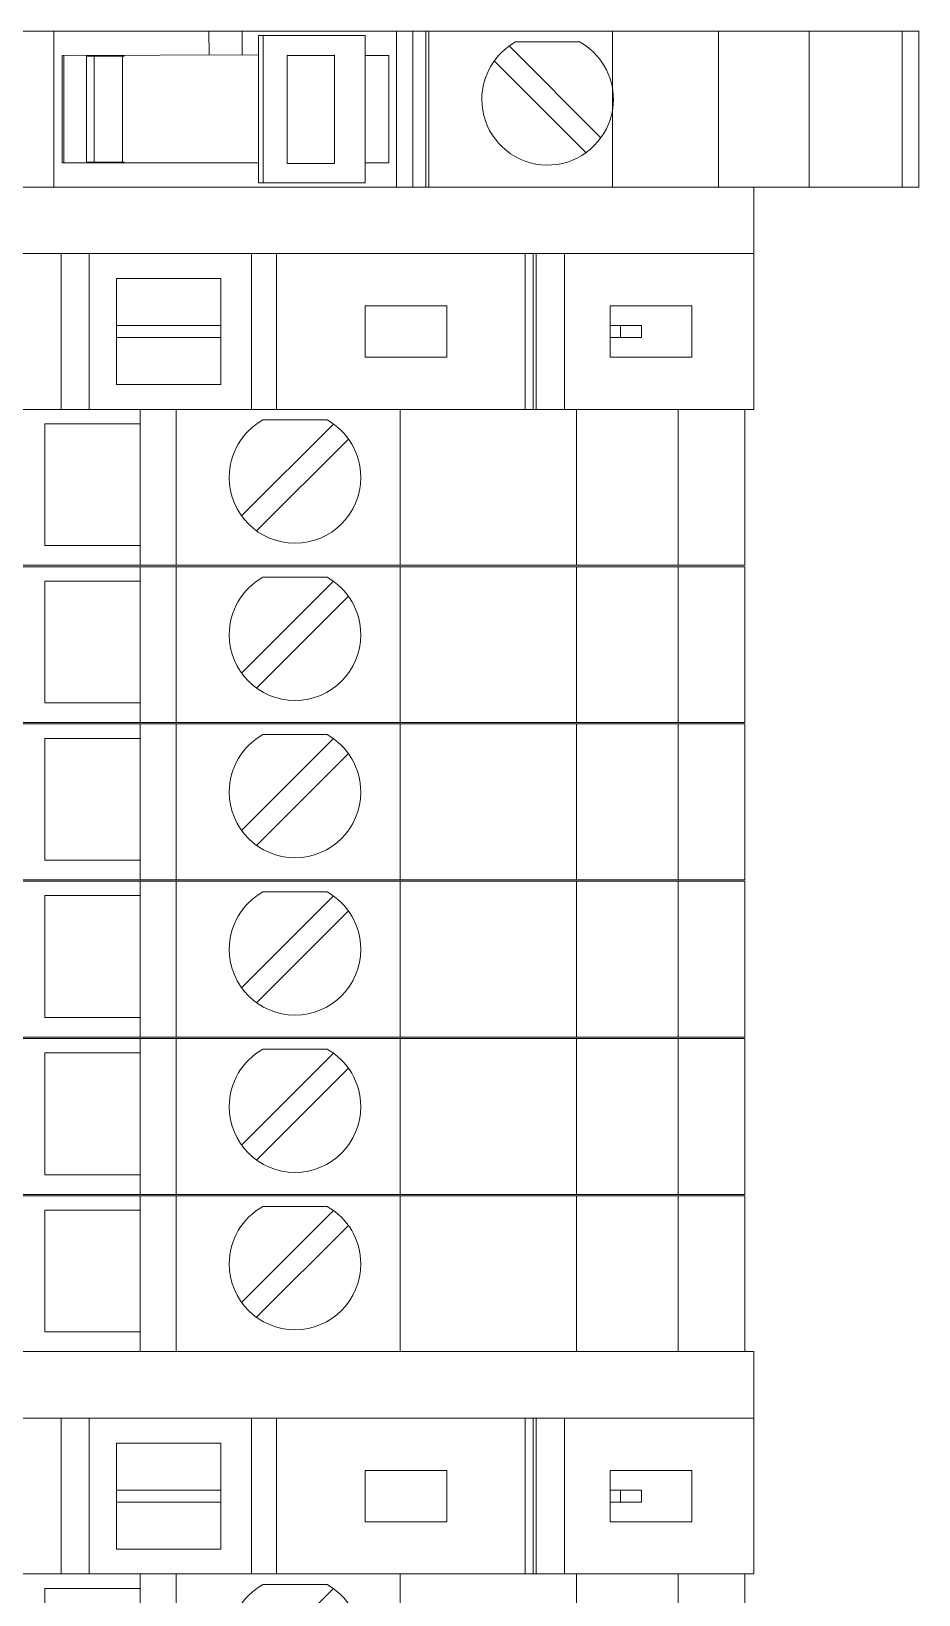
# Model space of a CAD drawing. Header units: millimetres. Extents: x 4962 to 7449, y 754 to 2938.
# Drawn here: x 5347.2 to 5376.5, y 2240.7 to 2292.3 of the extents above; entities that cross this region are included whole.
import ezdxf

# ---------------------------------------------------------------- set-up
doc = ezdxf.new("R2010")
doc.units = ezdxf.units.MM
doc.layers.add('000-PI-Oprema', color=30, linetype='Continuous', lineweight=5)
doc.layers.add('000-PI-ORMAR', color=2, linetype='Continuous')

msp = doc.modelspace()

# ---------------------------------------------------------------- linework, layer by layer
at = {"color": 0, "linetype": 'ByBlock', "lineweight": 0, "ltscale": 0.25}
for points in [[(5322.492, 2287.193), (5322.492, 2279.843), (5371.092, 2279.843), (5371.092, 2287.193), (5322.492, 2287.193)], [(5322.492, 2248.693), (5322.492, 2241.343), (5371.092, 2241.343), (5371.092, 2248.693), (5322.492, 2248.693)]]:
    msp.add_lwpolyline(points, dxfattribs=at)
at = {"layer": '000-PI-Oprema', "color": 0, "linetype": 'ByBlock', "lineweight": 0}
for p, q in [((5346.746, 2292.343), (5347.946, 2292.343)), ((5347.946, 2292.343), (5353.071, 2292.343)), ((5347.946, 2292.343), (5347.946, 2287.193)), ((5352.546, 2292.343), (5352.546, 2292.343)), ((5354.167, 2292.343), (5353.071, 2292.343)), ((5353.071, 2292.343), (5353.071, 2292.343)), ((5353.071, 2292.343), (5353.074, 2291.562)), ((5354.171, 2292.343), (5354.167, 2292.343)), ((5354.171, 2292.343), (5376.546, 2292.343)), ((5354.171, 2292.343), (5354.171, 2292.343)), ((5354.171, 2291.566), (5354.171, 2292.343)), ((5357.596, 2292.343), (5357.596, 2292.343)), ((5359.277, 2287.193), (5359.277, 2292.343)), ((5359.819, 2292.343), (5359.819, 2287.193)), ((5360.246, 2292.343), (5360.246, 2292.343)), ((5360.246, 2292.343), (5360.246, 2287.193)), ((5360.346, 2287.193), (5360.346, 2292.343)), ((5366.422, 2287.193), (5366.422, 2292.343)), ((5369.922, 2287.193), (5369.922, 2292.343)), ((5372.922, 2287.193), (5372.922, 2292.343)), ((5375.999, 2292.343), (5375.999, 2287.193)), ((5376.546, 2287.193), (5376.546, 2292.343)), ((5354.705, 2292.203), (5354.863, 2292.203)), ((5354.705, 2292.203), (5354.705, 2291.518)), ((5354.863, 2292.203), (5354.863, 2287.333)), ((5354.863, 2292.203), (5358.234, 2292.203)), ((5358.234, 2287.333), (5358.234, 2292.203)), ((5358.234, 2292.203), (5358.234, 2292.203)), ((5363.001, 2291.859), (5363.001, 2291.859)), ((5363.001, 2291.859), (5366.037, 2288.823)), ((5363.213, 2291.993), (5363.213, 2291.993)), ((5363.213, 2291.993), (5365.33, 2291.993)), ((5365.33, 2291.993), (5365.33, 2291.993)), ((5348.221, 2291.543), (5354.705, 2291.568)), ((5348.221, 2291.543), (5348.221, 2291.543)), ((5348.221, 2287.993), (5348.221, 2291.543)), ((5348.271, 2291.543), (5348.271, 2287.993)), ((5349.021, 2291.518), (5349.271, 2291.518)), ((5349.021, 2291.518), (5349.021, 2291.518)), ((5349.021, 2288.018), (5349.021, 2291.518)), ((5349.271, 2287.993), (5349.271, 2291.543)), ((5349.271, 2291.518), (5350.271, 2291.518)), ((5350.208, 2288.018), (5350.208, 2291.518)), ((5350.271, 2291.543), (5350.271, 2291.518)), ((5354.705, 2291.518), (5354.705, 2288.018)), ((5355.66, 2291.543), (5357.227, 2291.543)), ((5355.66, 2291.543), (5355.66, 2288.018)), ((5357.227, 2287.968), (5357.227, 2291.568)), ((5358.234, 2291.543), (5359.021, 2291.543)), ((5359.021, 2291.543), (5359.021, 2291.543)), ((5359.021, 2287.993), (5359.021, 2291.543)), ((5360.346, 2288.793), (5360.346, 2291.393)), ((5360.346, 2291.393), (5360.346, 2291.393)), ((5362.506, 2291.364), (5362.506, 2291.364)), ((5365.542, 2288.328), (5362.506, 2291.364)), ((5360.346, 2288.793), (5360.346, 2288.793)), ((5366.037, 2288.823), (5366.037, 2288.823)), ((5365.542, 2288.328), (5365.542, 2288.328)), ((5348.221, 2287.993), (5354.705, 2287.993)), ((5348.221, 2287.993), (5348.221, 2287.993)), ((5349.021, 2288.018), (5349.021, 2288.018)), ((5349.021, 2288.018), (5349.271, 2288.018)), ((5349.271, 2288.018), (5350.271, 2288.018)), ((5350.271, 2288.018), (5350.271, 2287.993)), ((5354.705, 2287.333), (5354.705, 2288.018)), ((5355.66, 2288.018), (5355.66, 2287.968)), ((5355.818, 2287.968), (5355.66, 2287.968)), ((5357.227, 2287.968), (5355.818, 2287.968)), ((5358.234, 2287.993), (5359.021, 2287.993)), ((5359.021, 2287.993), (5359.021, 2287.993)), ((5371.092, 2287.193), (5322.492, 2287.193)), ((5346.746, 2287.193), (5347.946, 2287.193)), ((5347.946, 2287.193), (5366.146, 2287.193)), ((5352.546, 2287.193), (5352.546, 2287.193)), ((5354.705, 2287.333), (5354.863, 2287.333)), ((5354.863, 2287.333), (5358.234, 2287.333)), ((5357.596, 2287.193), (5357.596, 2287.193)), ((5358.234, 2287.333), (5358.234, 2287.333)), ((5360.246, 2287.193), (5360.246, 2287.193)), ((5376.546, 2287.193), (5366.146, 2287.193)), ((5371.092, 2279.843), (5371.092, 2287.193)), ((5346.511, 2284.993), (5348.182, 2284.993)), ((5349.107, 2284.993), (5348.182, 2284.993)), ((5348.182, 2284.993), (5348.182, 2279.843)), ((5354.481, 2284.993), (5349.107, 2284.993)), ((5349.107, 2284.993), (5349.107, 2279.843)), ((5354.481, 2284.993), (5354.481, 2279.843)), ((5355.302, 2284.993), (5354.481, 2284.993)), ((5355.302, 2279.843), (5355.302, 2284.993)), ((5355.302, 2284.993), (5363.532, 2284.993)), ((5363.532, 2284.993), (5363.532, 2279.843)), ((5363.532, 2284.993), (5363.79, 2284.993)), ((5363.79, 2279.843), (5363.79, 2284.993)), ((5363.79, 2284.993), (5363.89, 2284.993)), ((5364.827, 2284.993), (5363.89, 2284.993)), ((5363.89, 2279.843), (5363.89, 2284.993)), ((5364.827, 2284.993), (5371.092, 2284.993)), ((5364.827, 2279.843), (5364.827, 2284.993)), ((5350.017, 2284.168), (5353.467, 2284.168)), ((5350.017, 2282.618), (5350.017, 2284.168)), ((5353.467, 2284.168), (5353.467, 2282.618)), ((5358.242, 2283.268), (5360.942, 2283.268)), ((5358.242, 2281.568), (5358.242, 2283.268)), ((5360.942, 2283.268), (5360.942, 2281.568)), ((5366.342, 2282.618), (5366.342, 2283.268)), ((5366.342, 2283.268), (5369.042, 2283.268)), ((5369.042, 2283.268), (5369.042, 2281.568)), ((5350.017, 2282.618), (5353.467, 2282.618)), ((5350.017, 2282.218), (5350.017, 2282.618)), ((5353.467, 2282.618), (5353.467, 2282.218)), ((5366.342, 2282.218), (5366.342, 2282.618)), ((5366.342, 2282.618), (5366.677, 2282.618)), ((5366.677, 2282.618), (5366.677, 2282.218)), ((5367.377, 2282.618), (5366.677, 2282.618)), ((5367.377, 2282.618), (5367.377, 2282.218)), ((5350.017, 2282.218), (5353.467, 2282.218)), ((5350.017, 2280.668), (5350.017, 2282.218)), ((5353.467, 2282.218), (5353.467, 2280.668)), ((5366.342, 2282.218), (5366.677, 2282.218)), ((5366.342, 2281.568), (5366.342, 2282.218)), ((5367.377, 2282.218), (5366.677, 2282.218)), ((5360.942, 2281.568), (5358.242, 2281.568)), ((5369.042, 2281.568), (5366.342, 2281.568)), ((5353.467, 2280.668), (5350.017, 2280.668)), ((5371.092, 2248.693), (5322.492, 2248.693)), ((5371.092, 2241.343), (5371.092, 2248.693)), ((5346.511, 2246.493), (5348.182, 2246.493)), ((5349.107, 2246.493), (5348.182, 2246.493)), ((5348.182, 2246.493), (5348.182, 2241.343)), ((5354.481, 2246.493), (5349.107, 2246.493)), ((5349.107, 2246.493), (5349.107, 2241.343)), ((5354.481, 2246.493), (5354.481, 2241.343)), ((5355.302, 2246.493), (5354.481, 2246.493)), ((5355.302, 2241.343), (5355.302, 2246.493)), ((5355.302, 2246.493), (5363.532, 2246.493)), ((5363.532, 2246.493), (5363.532, 2241.343)), ((5363.532, 2246.493), (5363.79, 2246.493)), ((5363.79, 2241.343), (5363.79, 2246.493)), ((5363.79, 2246.493), (5363.89, 2246.493)), ((5364.827, 2246.493), (5363.89, 2246.493)), ((5363.89, 2241.343), (5363.89, 2246.493)), ((5364.827, 2246.493), (5371.092, 2246.493)), ((5364.827, 2241.343), (5364.827, 2246.493)), ((5350.017, 2245.668), (5353.467, 2245.668)), ((5350.017, 2244.118), (5350.017, 2245.668)), ((5353.467, 2245.668), (5353.467, 2244.118)), ((5358.242, 2244.768), (5360.942, 2244.768)), ((5358.242, 2243.068), (5358.242, 2244.768)), ((5360.942, 2244.768), (5360.942, 2243.068)), ((5366.342, 2244.118), (5366.342, 2244.768)), ((5366.342, 2244.768), (5369.042, 2244.768)), ((5369.042, 2244.768), (5369.042, 2243.068)), ((5350.017, 2244.118), (5353.467, 2244.118)), ((5350.017, 2243.718), (5350.017, 2244.118)), ((5350.017, 2243.718), (5353.467, 2243.718)), ((5350.017, 2242.168), (5350.017, 2243.718)), ((5353.467, 2244.118), (5353.467, 2243.718)), ((5353.467, 2243.718), (5353.467, 2242.168)), ((5366.342, 2243.718), (5366.342, 2244.118)), ((5366.342, 2244.118), (5366.677, 2244.118)), ((5366.342, 2243.718), (5366.677, 2243.718)), ((5366.342, 2243.068), (5366.342, 2243.718)), ((5366.677, 2244.118), (5366.677, 2243.718)), ((5367.377, 2244.118), (5366.677, 2244.118)), ((5367.377, 2243.718), (5366.677, 2243.718)), ((5367.377, 2244.118), (5367.377, 2243.718)), ((5360.942, 2243.068), (5358.242, 2243.068)), ((5369.042, 2243.068), (5366.342, 2243.068)), ((5353.467, 2242.168), (5350.017, 2242.168))]:
    msp.add_line(p, q, dxfattribs=at)
at = {"layer": '000-PI-Oprema', "color": 0, "linetype": 'ByBlock', "lineweight": 0, "ltscale": 0.25}
for p, q in [((5371.092, 2279.843), (5322.492, 2279.843)), ((5371.092, 2241.343), (5322.492, 2241.343))]:
    msp.add_line(p, q, dxfattribs=at)
at = {"layer": '000-PI-Oprema', "color": 0, "linetype": 'ByBlock', "lineweight": 0}
for start, end in [(119.1246, 180), (30.4503, 60.8754), (180, 329.5497)]:
    msp.add_arc((5364.271, 2290.093), 2.175, start, end, dxfattribs=at)
at = {"layer": '000-PI-Oprema', "color": 0, "linetype": 'ByBlock', "lineweight": 0, "extrusion": (0, 0, -1)}
for start_param, end_param in [(-2.102255, -1.570796), (-1.570796, -1.039338)]:
    msp.add_ellipse((5364.271, 2290.093), major_axis=(0, -2.175), ratio=1, start_param=start_param, end_param=end_param, dxfattribs=at)
at = {"layer": '000-PI-ORMAR', "color": 0, "linetype": 'ByBlock', "lineweight": 0}
for p, q in [((5342.792, 2279.843), (5350.792, 2279.843)), ((5347.642, 2275.343), (5347.642, 2279.368)), ((5347.642, 2279.368), (5350.792, 2279.368)), ((5347.642, 2279.368), (5347.642, 2279.368)), ((5350.792, 2279.843), (5350.792, 2279.843)), ((5350.792, 2279.843), (5351.992, 2279.843)), ((5350.792, 2279.843), (5350.792, 2274.693)), ((5350.792, 2279.368), (5350.792, 2279.368)), ((5351.992, 2279.843), (5359.392, 2279.843)), ((5351.992, 2279.843), (5351.992, 2274.693)), ((5354.858, 2279.493), (5354.858, 2279.493)), ((5356.976, 2279.493), (5354.858, 2279.493)), ((5356.976, 2279.493), (5356.976, 2279.493)), ((5359.392, 2279.843), (5361.966, 2279.843)), ((5359.392, 2279.843), (5359.392, 2274.693)), ((5364.474, 2279.843), (5361.966, 2279.843)), ((5362.792, 2279.843), (5362.792, 2279.843)), ((5363.092, 2279.843), (5363.092, 2279.843)), ((5363.992, 2279.843), (5363.992, 2279.843)), ((5364.858, 2279.843), (5364.474, 2279.843)), ((5364.858, 2279.843), (5367, 2279.843)), ((5365.231, 2279.843), (5365.231, 2274.693)), ((5366.542, 2279.843), (5366.542, 2279.843)), ((5367, 2279.843), (5368.592, 2279.843)), ((5368.592, 2279.843), (5368.592, 2279.843)), ((5368.592, 2279.843), (5369.792, 2279.843)), ((5368.592, 2279.843), (5368.592, 2274.693)), ((5369.292, 2279.843), (5369.292, 2279.843)), ((5369.792, 2279.843), (5369.792, 2279.843)), ((5369.792, 2279.843), (5370.109, 2279.843)), ((5370.792, 2279.843), (5370.109, 2279.843)), ((5370.792, 2279.843), (5370.792, 2279.843)), ((5370.792, 2279.843), (5370.792, 2274.693)), ((5351.992, 2278.893), (5351.992, 2276.293)), ((5351.992, 2278.893), (5351.992, 2278.893)), ((5357.187, 2279.359), (5354.152, 2276.323)), ((5354.647, 2275.828), (5357.682, 2278.864)), ((5357.187, 2279.359), (5357.187, 2279.359)), ((5357.682, 2278.864), (5357.682, 2278.864)), ((5351.992, 2276.293), (5351.992, 2276.293)), ((5354.152, 2276.323), (5354.152, 2276.323)), ((5354.647, 2275.828), (5354.647, 2275.828)), ((5350.792, 2275.343), (5347.642, 2275.343)), ((5347.642, 2275.343), (5347.642, 2275.343)), ((5350.792, 2275.343), (5350.792, 2275.343)), ((5342.792, 2274.693), (5350.792, 2274.693)), ((5342.792, 2274.643), (5350.792, 2274.643)), ((5350.792, 2274.693), (5351.992, 2274.693)), ((5350.792, 2274.693), (5350.792, 2274.693)), ((5350.792, 2274.643), (5350.792, 2274.643)), ((5350.792, 2274.643), (5351.992, 2274.643)), ((5350.792, 2274.643), (5350.792, 2269.493)), ((5351.992, 2274.693), (5359.392, 2274.693)), ((5351.992, 2274.643), (5359.392, 2274.643)), ((5351.992, 2274.643), (5351.992, 2269.493)), ((5354.858, 2274.293), (5354.858, 2274.293)), ((5356.976, 2274.293), (5354.858, 2274.293)), ((5356.976, 2274.293), (5356.976, 2274.293)), ((5359.392, 2274.693), (5361.966, 2274.693)), ((5359.392, 2274.643), (5361.966, 2274.643)), ((5359.392, 2274.643), (5359.392, 2269.493)), ((5361.966, 2274.693), (5364.474, 2274.693)), ((5364.474, 2274.643), (5361.966, 2274.643)), ((5362.792, 2274.643), (5362.792, 2274.643)), ((5363.092, 2274.693), (5363.092, 2274.693)), ((5363.092, 2274.643), (5363.092, 2274.643)), ((5363.992, 2274.693), (5363.992, 2274.693)), ((5363.992, 2274.643), (5363.992, 2274.643)), ((5364.474, 2274.693), (5364.858, 2274.693)), ((5364.858, 2274.643), (5364.474, 2274.643)), ((5364.858, 2274.693), (5367, 2274.693)), ((5364.858, 2274.643), (5367, 2274.643)), ((5365.231, 2274.643), (5365.231, 2269.493)), ((5366.542, 2274.693), (5366.542, 2274.693)), ((5366.542, 2274.643), (5366.542, 2274.643)), ((5367, 2274.693), (5368.592, 2274.693)), ((5367, 2274.643), (5368.592, 2274.643)), ((5368.592, 2274.693), (5369.792, 2274.693)), ((5368.592, 2274.693), (5368.592, 2274.693)), ((5368.592, 2274.643), (5368.592, 2274.643)), ((5368.592, 2274.643), (5369.792, 2274.643)), ((5368.592, 2274.643), (5368.592, 2269.493)), ((5369.292, 2274.643), (5369.292, 2274.643)), ((5369.792, 2274.693), (5370.109, 2274.693)), ((5369.792, 2274.693), (5369.792, 2274.693)), ((5369.792, 2274.643), (5369.792, 2274.643)), ((5369.792, 2274.643), (5370.109, 2274.643)), ((5370.792, 2274.693), (5370.109, 2274.693)), ((5370.792, 2274.643), (5370.109, 2274.643)), ((5370.792, 2274.693), (5370.792, 2274.693)), ((5370.792, 2274.643), (5370.792, 2274.643)), ((5370.792, 2274.643), (5370.792, 2269.493)), ((5347.642, 2270.143), (5347.642, 2274.168)), ((5347.642, 2274.168), (5350.792, 2274.168)), ((5347.642, 2274.168), (5347.642, 2274.168)), ((5350.792, 2274.168), (5350.792, 2274.168)), ((5351.992, 2273.693), (5351.992, 2271.093)), ((5351.992, 2273.693), (5351.992, 2273.693)), ((5357.187, 2274.159), (5354.152, 2271.123)), ((5357.187, 2274.159), (5357.187, 2274.159)), ((5354.647, 2270.628), (5357.682, 2273.664)), ((5357.682, 2273.664), (5357.682, 2273.664)), ((5354.152, 2271.123), (5354.152, 2271.123)), ((5351.992, 2271.093), (5351.992, 2271.093)), ((5354.647, 2270.628), (5354.647, 2270.628)), ((5350.792, 2270.143), (5347.642, 2270.143)), ((5347.642, 2270.143), (5347.642, 2270.143)), ((5350.792, 2270.143), (5350.792, 2270.143)), ((5342.792, 2269.493), (5350.792, 2269.493)), ((5342.792, 2269.443), (5350.792, 2269.443)), ((5350.792, 2269.493), (5351.992, 2269.493)), ((5350.792, 2269.493), (5350.792, 2269.493)), ((5350.792, 2269.443), (5350.792, 2269.443)), ((5350.792, 2269.443), (5351.992, 2269.443)), ((5350.792, 2269.443), (5350.792, 2264.293)), ((5351.992, 2269.493), (5359.392, 2269.493)), ((5351.992, 2269.443), (5359.392, 2269.443)), ((5351.992, 2269.443), (5351.992, 2264.293)), ((5354.858, 2269.093), (5354.858, 2269.093)), ((5356.976, 2269.093), (5354.858, 2269.093)), ((5356.976, 2269.093), (5356.976, 2269.093)), ((5359.392, 2269.493), (5361.966, 2269.493)), ((5359.392, 2269.443), (5361.966, 2269.443)), ((5359.392, 2269.443), (5359.392, 2264.293)), ((5361.966, 2269.493), (5364.474, 2269.493)), ((5364.474, 2269.443), (5361.966, 2269.443)), ((5362.792, 2269.443), (5362.792, 2269.443)), ((5363.092, 2269.493), (5363.092, 2269.493)), ((5363.092, 2269.443), (5363.092, 2269.443)), ((5363.992, 2269.493), (5363.992, 2269.493)), ((5363.992, 2269.443), (5363.992, 2269.443)), ((5364.474, 2269.493), (5364.858, 2269.493)), ((5364.858, 2269.443), (5364.474, 2269.443)), ((5364.858, 2269.493), (5367, 2269.493)), ((5364.858, 2269.443), (5367, 2269.443)), ((5365.231, 2269.443), (5365.231, 2264.293)), ((5366.542, 2269.493), (5366.542, 2269.493)), ((5366.542, 2269.443), (5366.542, 2269.443)), ((5367, 2269.493), (5368.592, 2269.493)), ((5367, 2269.443), (5368.592, 2269.443)), ((5368.592, 2269.493), (5369.792, 2269.493)), ((5368.592, 2269.493), (5368.592, 2269.493)), ((5368.592, 2269.443), (5368.592, 2269.443)), ((5368.592, 2269.443), (5369.792, 2269.443)), ((5368.592, 2269.443), (5368.592, 2264.293)), ((5369.292, 2269.443), (5369.292, 2269.443)), ((5369.792, 2269.493), (5370.109, 2269.493)), ((5369.792, 2269.493), (5369.792, 2269.493)), ((5369.792, 2269.443), (5369.792, 2269.443)), ((5369.792, 2269.443), (5370.109, 2269.443)), ((5370.792, 2269.493), (5370.109, 2269.493)), ((5370.792, 2269.443), (5370.109, 2269.443)), ((5370.792, 2269.493), (5370.792, 2269.493)), ((5370.792, 2269.443), (5370.792, 2269.443)), ((5370.792, 2269.443), (5370.792, 2264.293)), ((5347.642, 2264.943), (5347.642, 2268.968)), ((5347.642, 2268.968), (5350.792, 2268.968)), ((5347.642, 2268.968), (5347.642, 2268.968)), ((5350.792, 2268.968), (5350.792, 2268.968)), ((5357.187, 2268.959), (5354.152, 2265.923)), ((5357.187, 2268.959), (5357.187, 2268.959)), ((5351.992, 2268.493), (5351.992, 2265.893)), ((5351.992, 2268.493), (5351.992, 2268.493)), ((5354.647, 2265.428), (5357.682, 2268.464)), ((5357.682, 2268.464), (5357.682, 2268.464)), ((5351.992, 2265.893), (5351.992, 2265.893)), ((5354.152, 2265.923), (5354.152, 2265.923)), ((5354.647, 2265.428), (5354.647, 2265.428)), ((5350.792, 2264.943), (5347.642, 2264.943)), ((5347.642, 2264.943), (5347.642, 2264.943)), ((5350.792, 2264.943), (5350.792, 2264.943)), ((5342.792, 2264.293), (5350.792, 2264.293)), ((5342.792, 2264.243), (5350.792, 2264.243)), ((5350.792, 2264.293), (5351.992, 2264.293)), ((5350.792, 2264.293), (5350.792, 2264.293)), ((5350.792, 2264.243), (5350.792, 2264.243)), ((5350.792, 2264.243), (5351.992, 2264.243)), ((5350.792, 2264.243), (5350.792, 2259.093)), ((5351.992, 2264.293), (5359.392, 2264.293)), ((5351.992, 2264.243), (5359.392, 2264.243)), ((5351.992, 2264.243), (5351.992, 2259.093)), ((5354.858, 2263.893), (5354.858, 2263.893)), ((5356.976, 2263.893), (5354.858, 2263.893)), ((5356.976, 2263.893), (5356.976, 2263.893)), ((5359.392, 2264.293), (5361.966, 2264.293)), ((5359.392, 2264.243), (5361.966, 2264.243)), ((5359.392, 2264.243), (5359.392, 2259.093)), ((5361.966, 2264.293), (5364.474, 2264.293)), ((5364.474, 2264.243), (5361.966, 2264.243)), ((5362.792, 2264.243), (5362.792, 2264.243)), ((5363.092, 2264.293), (5363.092, 2264.293)), ((5363.092, 2264.243), (5363.092, 2264.243)), ((5363.992, 2264.293), (5363.992, 2264.293)), ((5363.992, 2264.243), (5363.992, 2264.243)), ((5364.474, 2264.293), (5364.858, 2264.293)), ((5364.858, 2264.243), (5364.474, 2264.243)), ((5364.858, 2264.293), (5367, 2264.293)), ((5364.858, 2264.243), (5367, 2264.243)), ((5365.231, 2264.243), (5365.231, 2259.093)), ((5366.542, 2264.293), (5366.542, 2264.293)), ((5366.542, 2264.243), (5366.542, 2264.243)), ((5367, 2264.293), (5368.592, 2264.293)), ((5367, 2264.243), (5368.592, 2264.243)), ((5368.592, 2264.293), (5369.792, 2264.293)), ((5368.592, 2264.293), (5368.592, 2264.293)), ((5368.592, 2264.243), (5368.592, 2264.243)), ((5368.592, 2264.243), (5369.792, 2264.243)), ((5368.592, 2264.243), (5368.592, 2259.093)), ((5369.292, 2264.243), (5369.292, 2264.243)), ((5369.792, 2264.293), (5370.109, 2264.293)), ((5369.792, 2264.293), (5369.792, 2264.293)), ((5369.792, 2264.243), (5369.792, 2264.243)), ((5369.792, 2264.243), (5370.109, 2264.243)), ((5370.792, 2264.293), (5370.109, 2264.293)), ((5370.792, 2264.243), (5370.109, 2264.243)), ((5370.792, 2264.293), (5370.792, 2264.293)), ((5370.792, 2264.243), (5370.792, 2264.243)), ((5370.792, 2264.243), (5370.792, 2259.093)), ((5347.642, 2259.743), (5347.642, 2263.768)), ((5347.642, 2263.768), (5350.792, 2263.768)), ((5347.642, 2263.768), (5347.642, 2263.768)), ((5350.792, 2263.768), (5350.792, 2263.768)), ((5357.187, 2263.759), (5354.152, 2260.723)), ((5357.187, 2263.759), (5357.187, 2263.759)), ((5351.992, 2263.293), (5351.992, 2260.693)), ((5351.992, 2263.293), (5351.992, 2263.293)), ((5354.647, 2260.228), (5357.682, 2263.264)), ((5357.682, 2263.264), (5357.682, 2263.264)), ((5351.992, 2260.693), (5351.992, 2260.693)), ((5354.152, 2260.723), (5354.152, 2260.723)), ((5350.792, 2259.743), (5347.642, 2259.743)), ((5347.642, 2259.743), (5347.642, 2259.743)), ((5350.792, 2259.743), (5350.792, 2259.743)), ((5354.647, 2260.228), (5354.647, 2260.228)), ((5342.792, 2259.093), (5350.792, 2259.093)), ((5342.792, 2259.043), (5350.792, 2259.043)), ((5350.792, 2259.093), (5351.992, 2259.093)), ((5350.792, 2259.093), (5350.792, 2259.093)), ((5350.792, 2259.043), (5350.792, 2259.043)), ((5350.792, 2259.043), (5351.992, 2259.043)), ((5350.792, 2259.043), (5350.792, 2253.893)), ((5351.992, 2259.093), (5359.392, 2259.093)), ((5351.992, 2259.043), (5359.392, 2259.043)), ((5351.992, 2259.043), (5351.992, 2253.893)), ((5354.858, 2258.693), (5354.858, 2258.693)), ((5356.976, 2258.693), (5354.858, 2258.693)), ((5356.976, 2258.693), (5356.976, 2258.693)), ((5359.392, 2259.093), (5361.966, 2259.093)), ((5359.392, 2259.043), (5361.966, 2259.043)), ((5359.392, 2259.043), (5359.392, 2253.893)), ((5361.966, 2259.093), (5364.474, 2259.093)), ((5364.474, 2259.043), (5361.966, 2259.043)), ((5362.792, 2259.043), (5362.792, 2259.043)), ((5363.092, 2259.093), (5363.092, 2259.093)), ((5363.092, 2259.043), (5363.092, 2259.043)), ((5363.992, 2259.093), (5363.992, 2259.093)), ((5363.992, 2259.043), (5363.992, 2259.043)), ((5364.474, 2259.093), (5364.858, 2259.093)), ((5364.858, 2259.043), (5364.474, 2259.043)), ((5364.858, 2259.093), (5367, 2259.093)), ((5364.858, 2259.043), (5367, 2259.043)), ((5365.231, 2259.043), (5365.231, 2253.893)), ((5366.542, 2259.093), (5366.542, 2259.093)), ((5366.542, 2259.043), (5366.542, 2259.043)), ((5367, 2259.093), (5368.592, 2259.093)), ((5367, 2259.043), (5368.592, 2259.043)), ((5368.592, 2259.093), (5369.792, 2259.093)), ((5368.592, 2259.093), (5368.592, 2259.093)), ((5368.592, 2259.043), (5368.592, 2259.043)), ((5368.592, 2259.043), (5369.792, 2259.043)), ((5368.592, 2259.043), (5368.592, 2253.893)), ((5369.292, 2259.043), (5369.292, 2259.043)), ((5369.792, 2259.093), (5370.109, 2259.093)), ((5369.792, 2259.093), (5369.792, 2259.093)), ((5369.792, 2259.043), (5369.792, 2259.043)), ((5369.792, 2259.043), (5370.109, 2259.043)), ((5370.792, 2259.093), (5370.109, 2259.093)), ((5370.792, 2259.043), (5370.109, 2259.043)), ((5370.792, 2259.093), (5370.792, 2259.093)), ((5370.792, 2259.043), (5370.792, 2259.043)), ((5370.792, 2259.043), (5370.792, 2253.893)), ((5347.642, 2254.543), (5347.642, 2258.568)), ((5347.642, 2258.568), (5350.792, 2258.568)), ((5347.642, 2258.568), (5347.642, 2258.568)), ((5350.792, 2258.568), (5350.792, 2258.568)), ((5357.187, 2258.559), (5354.152, 2255.523)), ((5357.187, 2258.559), (5357.187, 2258.559)), ((5351.992, 2258.093), (5351.992, 2255.493)), ((5351.992, 2258.093), (5351.992, 2258.093)), ((5354.647, 2255.028), (5357.682, 2258.064)), ((5357.682, 2258.064), (5357.682, 2258.064)), ((5351.992, 2255.493), (5351.992, 2255.493)), ((5354.152, 2255.523), (5354.152, 2255.523)), ((5354.647, 2255.028), (5354.647, 2255.028)), ((5350.792, 2254.543), (5347.642, 2254.543)), ((5347.642, 2254.543), (5347.642, 2254.543)), ((5350.792, 2254.543), (5350.792, 2254.543)), ((5342.792, 2253.893), (5350.792, 2253.893)), ((5342.792, 2253.843), (5350.792, 2253.843)), ((5350.792, 2253.893), (5351.992, 2253.893)), ((5350.792, 2253.893), (5350.792, 2253.893)), ((5350.792, 2253.843), (5350.792, 2253.843)), ((5350.792, 2253.843), (5351.992, 2253.843)), ((5350.792, 2253.843), (5350.792, 2248.693)), ((5351.992, 2253.893), (5359.392, 2253.893)), ((5351.992, 2253.843), (5359.392, 2253.843)), ((5351.992, 2253.843), (5351.992, 2248.693)), ((5359.392, 2253.893), (5361.966, 2253.893)), ((5359.392, 2253.843), (5361.966, 2253.843)), ((5359.392, 2253.843), (5359.392, 2248.693)), ((5361.966, 2253.893), (5364.474, 2253.893)), ((5364.474, 2253.843), (5361.966, 2253.843)), ((5362.792, 2253.843), (5362.792, 2253.843)), ((5363.092, 2253.893), (5363.092, 2253.893)), ((5363.092, 2253.843), (5363.092, 2253.843)), ((5363.992, 2253.893), (5363.992, 2253.893)), ((5363.992, 2253.843), (5363.992, 2253.843)), ((5364.474, 2253.893), (5364.858, 2253.893)), ((5364.858, 2253.843), (5364.474, 2253.843)), ((5364.858, 2253.893), (5367, 2253.893)), ((5364.858, 2253.843), (5367, 2253.843)), ((5365.231, 2253.843), (5365.231, 2248.693)), ((5366.542, 2253.893), (5366.542, 2253.893)), ((5366.542, 2253.843), (5366.542, 2253.843)), ((5367, 2253.893), (5368.592, 2253.893)), ((5367, 2253.843), (5368.592, 2253.843)), ((5368.592, 2253.893), (5369.792, 2253.893)), ((5368.592, 2253.893), (5368.592, 2253.893)), ((5368.592, 2253.843), (5368.592, 2253.843)), ((5368.592, 2253.843), (5369.792, 2253.843)), ((5368.592, 2253.843), (5368.592, 2248.693)), ((5369.292, 2253.843), (5369.292, 2253.843)), ((5369.792, 2253.893), (5370.109, 2253.893)), ((5369.792, 2253.893), (5369.792, 2253.893)), ((5369.792, 2253.843), (5369.792, 2253.843)), ((5369.792, 2253.843), (5370.109, 2253.843)), ((5370.792, 2253.893), (5370.109, 2253.893)), ((5370.792, 2253.843), (5370.109, 2253.843)), ((5370.792, 2253.893), (5370.792, 2253.893)), ((5370.792, 2253.843), (5370.792, 2253.843)), ((5370.792, 2253.843), (5370.792, 2248.693)), ((5347.642, 2249.343), (5347.642, 2253.368)), ((5347.642, 2253.368), (5350.792, 2253.368)), ((5347.642, 2253.368), (5347.642, 2253.368)), ((5350.792, 2253.368), (5350.792, 2253.368)), ((5357.187, 2253.359), (5354.152, 2250.323)), ((5354.858, 2253.493), (5354.858, 2253.493)), ((5356.976, 2253.493), (5354.858, 2253.493)), ((5356.976, 2253.493), (5356.976, 2253.493)), ((5357.187, 2253.359), (5357.187, 2253.359)), ((5351.992, 2252.893), (5351.992, 2250.293)), ((5351.992, 2252.893), (5351.992, 2252.893)), ((5354.647, 2249.828), (5357.682, 2252.864)), ((5357.682, 2252.864), (5357.682, 2252.864)), ((5351.992, 2250.293), (5351.992, 2250.293)), ((5354.152, 2250.323), (5354.152, 2250.323)), ((5354.647, 2249.828), (5354.647, 2249.828)), ((5350.792, 2249.343), (5347.642, 2249.343)), ((5347.642, 2249.343), (5347.642, 2249.343)), ((5350.792, 2249.343), (5350.792, 2249.343)), ((5342.792, 2248.693), (5350.792, 2248.693)), ((5350.792, 2248.693), (5351.992, 2248.693)), ((5350.792, 2248.693), (5350.792, 2248.693)), ((5351.992, 2248.693), (5359.392, 2248.693)), ((5359.392, 2248.693), (5361.966, 2248.693)), ((5361.966, 2248.693), (5364.474, 2248.693)), ((5363.092, 2248.693), (5363.092, 2248.693)), ((5363.992, 2248.693), (5363.992, 2248.693)), ((5364.474, 2248.693), (5364.858, 2248.693)), ((5364.858, 2248.693), (5367, 2248.693)), ((5366.542, 2248.693), (5366.542, 2248.693)), ((5367, 2248.693), (5368.592, 2248.693)), ((5368.592, 2248.693), (5369.792, 2248.693)), ((5368.592, 2248.693), (5368.592, 2248.693)), ((5369.792, 2248.693), (5370.109, 2248.693)), ((5369.792, 2248.693), (5369.792, 2248.693)), ((5370.792, 2248.693), (5370.109, 2248.693)), ((5370.792, 2248.693), (5370.792, 2248.693)), ((5342.792, 2241.343), (5350.792, 2241.343)), ((5350.792, 2241.343), (5350.792, 2241.343)), ((5350.792, 2241.343), (5351.992, 2241.343)), ((5350.792, 2241.343), (5350.792, 2236.193)), ((5351.992, 2241.343), (5359.392, 2241.343)), ((5351.992, 2241.343), (5351.992, 2236.193)), ((5359.392, 2241.343), (5361.966, 2241.343)), ((5359.392, 2241.343), (5359.392, 2236.193)), ((5364.474, 2241.343), (5361.966, 2241.343)), ((5362.792, 2241.343), (5362.792, 2241.343)), ((5363.092, 2241.343), (5363.092, 2241.343)), ((5363.992, 2241.343), (5363.992, 2241.343)), ((5364.858, 2241.343), (5364.474, 2241.343)), ((5364.858, 2241.343), (5367, 2241.343)), ((5365.231, 2241.343), (5365.231, 2236.193)), ((5366.542, 2241.343), (5366.542, 2241.343)), ((5367, 2241.343), (5368.592, 2241.343)), ((5368.592, 2241.343), (5368.592, 2241.343)), ((5368.592, 2241.343), (5369.792, 2241.343)), ((5368.592, 2241.343), (5368.592, 2236.193)), ((5369.292, 2241.343), (5369.292, 2241.343)), ((5369.792, 2241.343), (5369.792, 2241.343)), ((5369.792, 2241.343), (5370.109, 2241.343)), ((5370.792, 2241.343), (5370.109, 2241.343)), ((5370.792, 2241.343), (5370.792, 2241.343)), ((5370.792, 2241.343), (5370.792, 2236.193)), ((5347.642, 2236.843), (5347.642, 2240.868)), ((5347.642, 2240.868), (5350.792, 2240.868)), ((5347.642, 2240.868), (5347.642, 2240.868)), ((5350.792, 2240.868), (5350.792, 2240.868)), ((5357.187, 2240.859), (5354.152, 2237.823)), ((5354.858, 2240.993), (5354.858, 2240.993)), ((5356.976, 2240.993), (5354.858, 2240.993)), ((5356.976, 2240.993), (5356.976, 2240.993)), ((5357.187, 2240.859), (5357.187, 2240.859))]:
    msp.add_line(p, q, dxfattribs=at)
for centre, start, end in [((5355.917, 2277.593), 119.1246, 180), ((5355.917, 2277.593), 0, 60.8754), ((5355.917, 2277.593), 180, 0), ((5355.917, 2272.393), 119.1246, 180), ((5355.917, 2272.393), 0, 60.8754), ((5355.917, 2272.393), 180, 0), ((5355.917, 2267.193), 119.1246, 180), ((5355.917, 2267.193), 0, 60.8754), ((5355.917, 2267.193), 180, 0), ((5355.917, 2261.993), 119.1246, 180), ((5355.917, 2261.993), 0, 60.8754), ((5355.917, 2261.993), 180, 0), ((5355.917, 2256.793), 119.1246, 180), ((5355.917, 2256.793), 0, 60.8754), ((5355.917, 2256.793), 180, 0), ((5355.917, 2251.593), 119.1246, 180), ((5355.917, 2251.593), 0, 60.8754), ((5355.917, 2251.593), 180, 0), ((5355.917, 2239.093), 119.1246, 180), ((5355.917, 2239.093), 0, 60.8754)]:
    msp.add_arc(centre, 2.175, start, end, dxfattribs=at)

doc.saveas('drawing.dxf')
